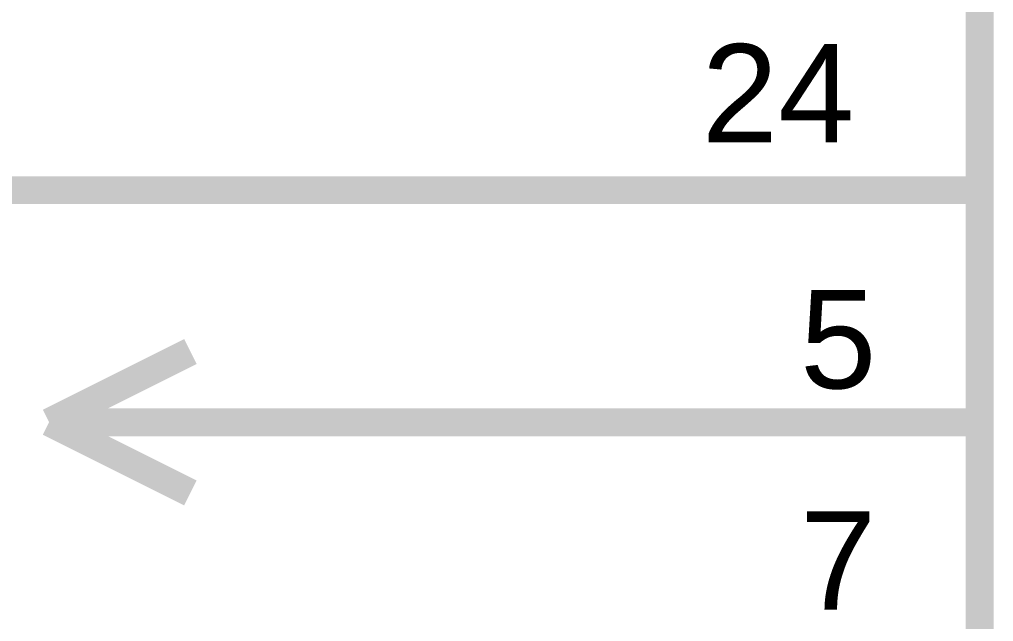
# Model space of a CAD drawing. Header units: millimetres. Extents: x -2024 to 917, y -725 to 13.
# Drawn here: x -1649.4 to -1638.9, y -308.82 to -302.34 of the extents above; entities that cross this region are included whole.
import ezdxf

# ---------------------------------------------------------------- set-up
doc = ezdxf.new("R2010")
doc.units = ezdxf.units.MM
doc.styles.get("Standard").update_dxf_attribs({"font": 'arial.ttf'})

msp = doc.modelspace()

# ---------------------------------------------------------------- linework, layer by layer
at = {"color": 7, "const_width": 0.3}
for points in [[(-1639.053, -285.415), (-1639.053, -316.678)], [(-1641.552, -304.176), (-1659.03, -304.176), (-1659.03, -314.178), (-1686.521, -314.178)], [(-1639.053, -304.176), (-1641.552, -304.176)], [(-1649.083, -306.677), (-1647.56, -305.915)], [(-1649.083, -306.677), (-1647.56, -307.438)], [(-1646.55, -306.677), (-1649.083, -306.677)], [(-1646.55, -306.677), (-1641.552, -306.677)], [(-1639.053, -306.677), (-1641.552, -306.677)]]:
    msp.add_lwpolyline(points, dxfattribs=at)

# ---------------------------------------------------------------- texts
at = {"color": 7}
for s, height, p in [('24', 1.0598, (-1642.049, -303.663)), ('5', 1.06, (-1640.989, -306.312)), ('7', 1.06, (-1640.989, -308.697))]:
    msp.add_text(s, height=height, dxfattribs=at).set_placement(p)

doc.saveas('drawing.dxf')
